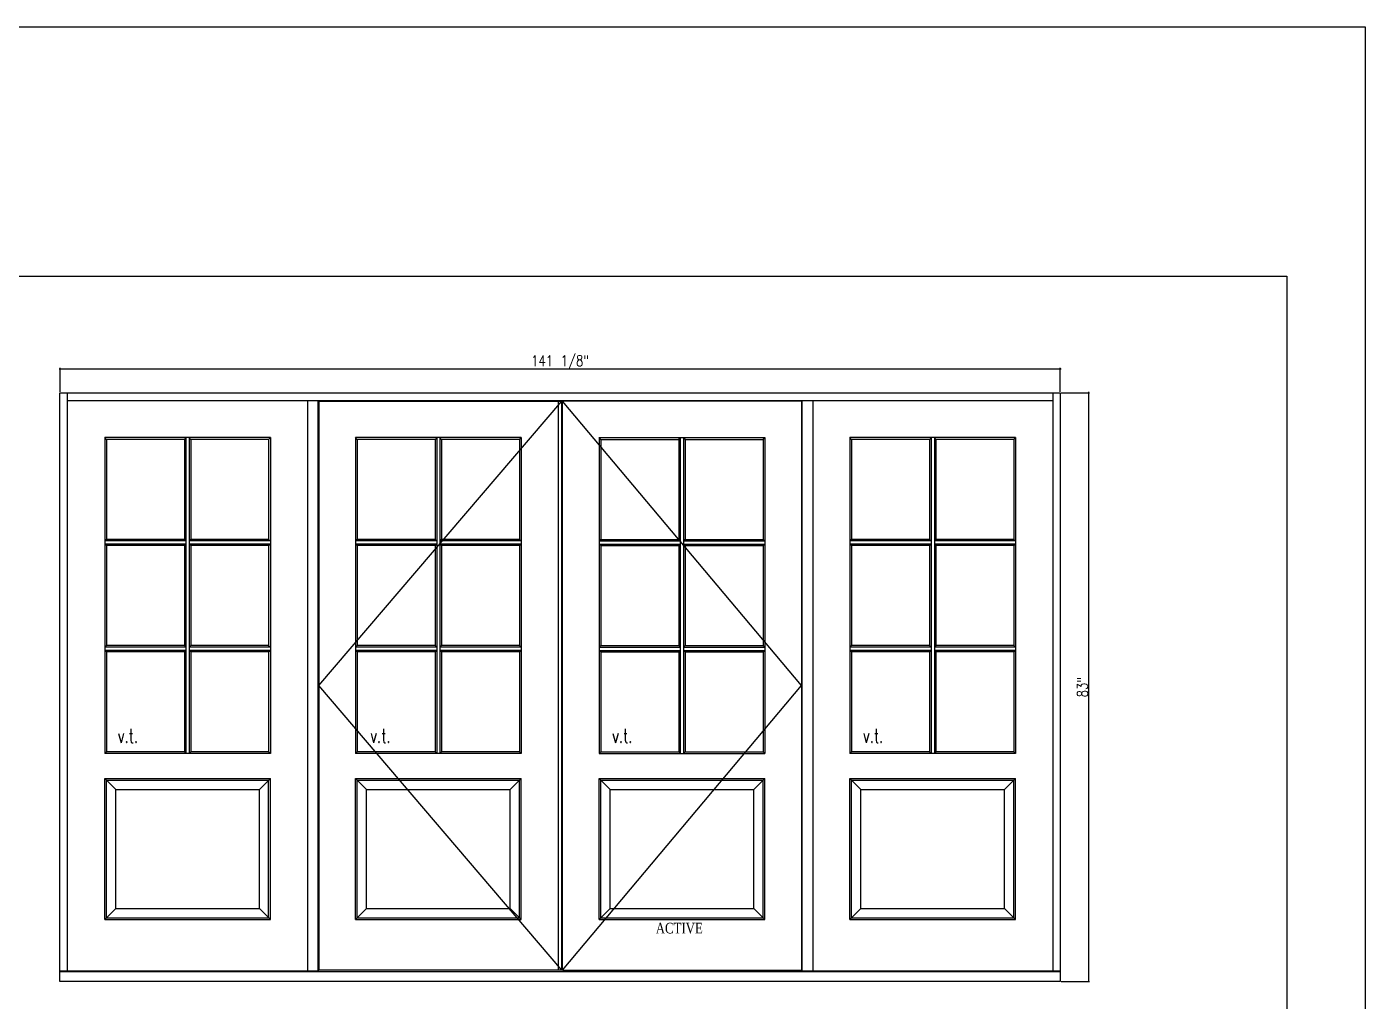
# Model space of a CAD drawing. Header units: inches. Extents: x 1985 to 11287, y 379 to 4336.
# Drawn here: x 9765.8 to 9954.6, y 4198.9 to 4336.4 of the extents above; entities that cross this region are included whole.
import ezdxf

# ---------------------------------------------------------------- set-up
doc = ezdxf.new("R2010")
doc.units = ezdxf.units.IN
doc.header["$MEASUREMENT"] = 0
doc.layers.get('0').update_dxf_attribs({"linetype": 'CONTINUOUS'})
doc.layers.get('Defpoints').update_dxf_attribs({"linetype": 'CONTINUOUS'})
for name, color, linetype in [('COTE1-1 99', 7, 'CONTINUOUS'), ('elevation 99', 7, 'CONTINUOUS'), ('opening side 99', 1, 'CONTINUOUS'), ('separation 99', 3, 'CONTINUOUS')]:
    doc.layers.add(name, color=color, linetype=linetype)
doc.styles.get("Standard").update_dxf_attribs({"font": 'txt.shx', "width": 0.8})
doc.styles.add('Times', font='times.ttf', dxfattribs={"width": 0.8})
doc.dimstyles.new('Elevation', dxfattribs={"dimscale": 2, "dimtxt": 0.75, "dimasz": 0.0625, "dimexe": 0.0625, "dimexo": 0.0625, "dimgap": 0.0625, "dimtad": 1, "dimdec": 5, "dimzin": 0, "dimdsep": 46, "dimlunit": 5, "dimtxsty": 'Standard', "dimblk1": 'OBLIQUE', "dimblk2": 'OBLIQUE', "dimsah": 1, "dimcen": 2, "dimdle": 0.0625, "dimclrd": 1, "dimclre": 1, "dimadec": 1, "dimazin": 0, "dimtfac": 0.375, "dimtdec": 5, "dimtmove": 0, "dimatfit": 3, "dimldrblk": 'OBLIQUE', "dimfxl": 1, "dimfrac": 2, "dimtolj": 1, "dimtzin": 0, "dimarcsym": 0})

# ---------------------------------------------------------------- blocks, each defined once
blk = doc.blocks.new('_OBLIQUE')
at = {"color": 0, "linetype": 'ByBlock'}
blk.add_line((-0.5, -0.5), (0.5, 0.5), dxfattribs=at)
blk = doc.blocks.new('*D547')
at = {"layer": 'COTE1-1 99', "color": 1, "lineweight": -2, "transparency": 16777216}
for p, q in [((9770.5, 4284.86), (9770.5, 4288.27)), ((9911.62, 4284.86), (9911.62, 4288.27)), ((9770.37, 4288.14), (9911.75, 4288.14))]:
    blk.add_line(p, q, dxfattribs=at)
at = {"layer": 'Defpoints', "color": 0, "transparency": 16777216}
for p in [(9911.62, 4288.14), (9770.5, 4284.73), (9911.62, 4284.73)]:
    blk.add_point(p, dxfattribs=at)
at = {"layer": 'COTE1-1 99', "color": 1, "lineweight": -2, "transparency": 16777216, "xscale": 0.125, "yscale": 0.125, "zscale": 0.125, "rotation": 180}
blk.add_blockref('_OBLIQUE', (9770.5, 4288.14), dxfattribs=at)
at = {"layer": 'COTE1-1 99', "color": 1, "lineweight": -2, "transparency": 16777216, "xscale": 0.125, "yscale": 0.125, "zscale": 0.125}
blk.add_blockref('_OBLIQUE', (9911.62, 4288.14), dxfattribs=at)
at = {"layer": 'COTE1-1 99', "color": 0, "transparency": 16777216, "insert": (9841.06, 4289.02), "char_height": 1.5, "attachment_point": 5}
blk.add_mtext('\\A1;141 1/8"', dxfattribs=at)
blk = doc.blocks.new('*D548')
at = {"layer": 'COTE1-1 99', "color": 1, "lineweight": -2, "transparency": 16777216}
for p, q in [((9911.75, 4284.73), (9915.75, 4284.73)), ((9915.62, 4201.61), (9915.62, 4284.86)), ((9911.75, 4201.73), (9915.75, 4201.73))]:
    blk.add_line(p, q, dxfattribs=at)
at = {"layer": 'Defpoints', "color": 0, "transparency": 16777216}
for p in [(9911.62, 4284.73), (9915.62, 4284.73), (9911.62, 4201.73)]:
    blk.add_point(p, dxfattribs=at)
at = {"layer": 'COTE1-1 99', "color": 1, "lineweight": -2, "transparency": 16777216, "xscale": 0.125, "yscale": 0.125, "zscale": 0.125}
for p, rotation in [((9915.62, 4284.73), 90), ((9915.62, 4201.73), 270)]:
    blk.add_blockref('_OBLIQUE', p, dxfattribs=dict(at, rotation=rotation))
at = {"layer": 'COTE1-1 99', "color": 0, "transparency": 16777216, "insert": (9914.75, 4243.23), "char_height": 1.5, "attachment_point": 5, "rotation": 90}
blk.add_mtext('\\A1;83"', dxfattribs=at)

msp = doc.modelspace()

# ---------------------------------------------------------------- linework, layer by layer
at = {"layer": 'elevation 99'}
for p, q in [((9770.495703, 4284.732413), (9807.495703, 4284.732413)), ((9770.495703, 4201.732413), (9770.495703, 4284.732413)), ((9771.558203, 4203.191942), (9771.558203, 4284.732413)), ((9804.870703, 4284.732413), (9911.620703, 4284.732413)), ((9910.558203, 4284.732413), (9910.558203, 4283.107413)), ((9910.558203, 4284.732413), (9910.558203, 4203.191942)), ((9911.620703, 4284.732413), (9911.620703, 4201.732413)), ((9771.558203, 4283.669913), (9806.933203, 4283.669913)), ((9804.870703, 4283.669913), (9841.308203, 4283.669913)), ((9805.433203, 4283.669913), (9805.433203, 4203.191942)), ((9806.933203, 4203.191942), (9806.933203, 4283.669913)), ((9806.933203, 4283.669913), (9806.933203, 4203.191942)), ((9807.026903, 4283.576213), (9807.026903, 4203.322884)), ((9807.026903, 4283.576213), (9841.308253, 4283.576213)), ((9807.026953, 4203.322884), (9807.026953, 4283.576163)), ((9840.808253, 4203.322934), (9840.808253, 4283.576213)), ((9841.308203, 4283.669913), (9910.558203, 4283.669913)), ((9841.308253, 4203.322934), (9841.308253, 4283.576213)), ((9875.089503, 4283.576213), (9841.402003, 4283.576213)), ((9841.402003, 4203.322934), (9841.402003, 4283.576213)), ((9875.089503, 4283.576213), (9875.089503, 4203.322884)), ((9875.183203, 4203.191942), (9875.183203, 4283.669913)), ((9876.683203, 4283.669913), (9876.683203, 4203.191942)), ((9777.058188, 4278.169864), (9776.817116, 4278.437736)), ((9800.174289, 4278.437736), (9776.817116, 4278.437736)), ((9776.817116, 4278.437736), (9776.817116, 4233.870741)), ((9788.058203, 4278.169864), (9777.058188, 4278.169864)), ((9777.058188, 4278.169864), (9777.058188, 4264.066364)), ((9788.262403, 4278.437736), (9788.058203, 4278.169864)), ((9788.058203, 4278.169864), (9788.058203, 4264.066364)), ((9788.262403, 4278.437736), (9788.262403, 4233.870741)), ((9788.933203, 4278.169864), (9788.729003, 4278.437736)), ((9788.729003, 4278.437736), (9788.729003, 4233.870741)), ((9788.933203, 4278.169864), (9788.933203, 4264.066364)), ((9799.933218, 4278.169864), (9788.933203, 4278.169864)), ((9799.933218, 4278.169864), (9800.174289, 4278.437736)), ((9799.933218, 4278.169864), (9799.933218, 4264.066364)), ((9800.174289, 4278.437736), (9800.174289, 4233.870741)), ((9812.192116, 4278.437736), (9812.192116, 4233.870741)), ((9835.549289, 4278.437736), (9812.192116, 4278.437736)), ((9812.433188, 4278.169864), (9812.192116, 4278.437736)), ((9812.433188, 4278.169864), (9812.433188, 4264.066364)), ((9823.433203, 4278.169864), (9812.433188, 4278.169864)), ((9823.637403, 4278.437736), (9823.433203, 4278.169864)), ((9823.433203, 4278.169864), (9823.433203, 4264.066364)), ((9823.637403, 4278.437736), (9823.637403, 4233.870741)), ((9824.104003, 4278.437736), (9824.104003, 4233.870741)), ((9824.308203, 4278.169864), (9824.104003, 4278.437736)), ((9835.308218, 4278.169864), (9824.308203, 4278.169864)), ((9824.308203, 4278.169864), (9824.308203, 4264.066364)), ((9835.308218, 4278.169864), (9835.549289, 4278.437736)), ((9835.308218, 4278.169864), (9835.308218, 4264.066364)), ((9835.549289, 4278.437736), (9835.549289, 4233.870741)), ((9846.808188, 4278.169864), (9846.567116, 4278.437736)), ((9846.567116, 4278.437736), (9869.924289, 4278.437736)), ((9846.567116, 4278.437736), (9846.567116, 4233.870741)), ((9846.808188, 4278.169864), (9857.808203, 4278.169864)), ((9846.808188, 4278.169864), (9846.808188, 4264.066364)), ((9857.808203, 4278.169864), (9858.012403, 4278.437736)), ((9857.808203, 4278.169864), (9857.808203, 4264.066364)), ((9858.012403, 4278.437736), (9858.012403, 4233.870741)), ((9858.479003, 4278.437736), (9858.683203, 4278.169864)), ((9858.479003, 4278.437736), (9858.479003, 4233.870741)), ((9858.683203, 4278.169864), (9869.683218, 4278.169864)), ((9858.683203, 4278.169864), (9858.683203, 4264.066364)), ((9869.683218, 4278.169864), (9869.924289, 4278.437736)), ((9869.683218, 4278.169864), (9869.683218, 4264.066364)), ((9869.924289, 4278.437736), (9869.924289, 4233.870741)), ((9881.942116, 4278.437736), (9881.942116, 4233.870741)), ((9905.299289, 4278.437736), (9881.942116, 4278.437736)), ((9882.183188, 4278.169864), (9881.942116, 4278.437736)), ((9882.183188, 4278.169864), (9882.183188, 4264.066364)), ((9893.183203, 4278.169864), (9882.183188, 4278.169864)), ((9893.387403, 4278.437736), (9893.183203, 4278.169864)), ((9893.183203, 4278.169864), (9893.183203, 4264.066364)), ((9893.387403, 4278.437736), (9893.387403, 4233.870741)), ((9893.854003, 4278.437736), (9893.854003, 4233.870741)), ((9894.058203, 4278.169864), (9893.854003, 4278.437736)), ((9905.058218, 4278.169864), (9894.058203, 4278.169864)), ((9894.058203, 4278.169864), (9894.058203, 4264.066364)), ((9905.058218, 4278.169864), (9905.299289, 4278.437736)), ((9905.058218, 4278.169864), (9905.058218, 4264.066364)), ((9905.299289, 4278.437736), (9905.299289, 4233.870741)), ((9777.058188, 4264.066364), (9776.817116, 4263.862164)), ((9788.262403, 4263.862164), (9776.817116, 4263.862164)), ((9788.058203, 4264.066364), (9777.058188, 4264.066364)), ((9788.058203, 4264.066364), (9788.262403, 4263.862164)), ((9788.933203, 4264.066364), (9788.729003, 4263.862164)), ((9800.174289, 4263.862164), (9788.729003, 4263.862164)), ((9799.933218, 4264.066364), (9788.933203, 4264.066364)), ((9799.933218, 4264.066364), (9800.174289, 4263.862164)), ((9812.433188, 4264.066364), (9812.192116, 4263.862164)), ((9823.637403, 4263.862164), (9812.192116, 4263.862164)), ((9823.433203, 4264.066364), (9812.433188, 4264.066364)), ((9823.433203, 4264.066364), (9823.637403, 4263.862164)), ((9824.308203, 4264.066364), (9824.104003, 4263.862164)), ((9835.549289, 4263.862164), (9824.104003, 4263.862164)), ((9835.308218, 4264.066364), (9824.308203, 4264.066364)), ((9835.308218, 4264.066364), (9835.549289, 4263.862164)), ((9846.808188, 4264.066364), (9846.567116, 4263.862164)), ((9846.567116, 4263.862164), (9858.012403, 4263.862164)), ((9846.808188, 4264.066364), (9857.808203, 4264.066364)), ((9857.808203, 4264.066364), (9858.012403, 4263.862164)), ((9858.683203, 4264.066364), (9858.479003, 4263.862164)), ((9858.479003, 4263.862164), (9869.924289, 4263.862164)), ((9858.683203, 4264.066364), (9869.683218, 4264.066364)), ((9869.683218, 4264.066364), (9869.924289, 4263.862164)), ((9882.183188, 4264.066364), (9881.942116, 4263.862164)), ((9893.387403, 4263.862164), (9881.942116, 4263.862164)), ((9893.183203, 4264.066364), (9882.183188, 4264.066364)), ((9893.183203, 4264.066364), (9893.387403, 4263.862164)), ((9894.058203, 4264.066364), (9893.854003, 4263.862164)), ((9905.299289, 4263.862164), (9893.854003, 4263.862164)), ((9905.058218, 4264.066364), (9894.058203, 4264.066364)), ((9905.058218, 4264.066364), (9905.299289, 4263.862164)), ((9788.262403, 4263.395564), (9776.817116, 4263.395564)), ((9777.058188, 4263.191364), (9776.817116, 4263.395564)), ((9788.058203, 4263.191364), (9777.058188, 4263.191364)), ((9777.058188, 4263.191364), (9777.058188, 4249.087864)), ((9788.058203, 4263.191364), (9788.262403, 4263.395564)), ((9788.058203, 4263.191364), (9788.058203, 4249.087864)), ((9788.933203, 4263.191364), (9788.729003, 4263.395564)), ((9800.174289, 4263.395564), (9788.729003, 4263.395564)), ((9788.933203, 4263.191364), (9788.933203, 4249.087864)), ((9799.933218, 4263.191364), (9788.933203, 4263.191364)), ((9799.933218, 4263.191364), (9800.174289, 4263.395564)), ((9799.933218, 4263.191364), (9799.933218, 4249.087864)), ((9812.433188, 4263.191364), (9812.192116, 4263.395564)), ((9823.637403, 4263.395564), (9812.192116, 4263.395564)), ((9812.433188, 4263.191364), (9812.433188, 4249.087864)), ((9823.433203, 4263.191364), (9812.433188, 4263.191364)), ((9823.433203, 4263.191364), (9823.637403, 4263.395564)), ((9823.433203, 4263.191364), (9823.433203, 4249.087864)), ((9835.549289, 4263.395564), (9824.104003, 4263.395564)), ((9824.308203, 4263.191364), (9824.104003, 4263.395564)), ((9835.308218, 4263.191364), (9824.308203, 4263.191364)), ((9824.308203, 4263.191364), (9824.308203, 4249.087864)), ((9835.308218, 4263.191364), (9835.549289, 4263.395564)), ((9835.308218, 4263.191364), (9835.308218, 4249.087864)), ((9846.808188, 4263.191364), (9846.567116, 4263.395564)), ((9846.567116, 4263.395564), (9858.012403, 4263.395564)), ((9846.808188, 4263.191364), (9846.808188, 4249.087864)), ((9846.808188, 4263.191364), (9857.808203, 4263.191364)), ((9857.808203, 4263.191364), (9858.012403, 4263.395564)), ((9857.808203, 4263.191364), (9857.808203, 4249.087864)), ((9858.479003, 4263.395564), (9869.924289, 4263.395564)), ((9858.683203, 4263.191364), (9858.479003, 4263.395564)), ((9858.683203, 4263.191364), (9858.683203, 4249.087864)), ((9858.683203, 4263.191364), (9869.683218, 4263.191364)), ((9869.683218, 4263.191364), (9869.924289, 4263.395564)), ((9869.683218, 4263.191364), (9869.683218, 4249.087864)), ((9882.183188, 4263.191364), (9881.942116, 4263.395564)), ((9893.387403, 4263.395564), (9881.942116, 4263.395564)), ((9882.183188, 4263.191364), (9882.183188, 4249.087864)), ((9893.183203, 4263.191364), (9882.183188, 4263.191364)), ((9893.183203, 4263.191364), (9893.387403, 4263.395564)), ((9893.183203, 4263.191364), (9893.183203, 4249.087864)), ((9905.299289, 4263.395564), (9893.854003, 4263.395564)), ((9894.058203, 4263.191364), (9893.854003, 4263.395564)), ((9905.058218, 4263.191364), (9894.058203, 4263.191364)), ((9894.058203, 4263.191364), (9894.058203, 4249.087864)), ((9905.058218, 4263.191364), (9905.299289, 4263.395564)), ((9905.058218, 4263.191364), (9905.058218, 4249.087864)), ((9777.058188, 4249.087864), (9776.817116, 4248.883664)), ((9788.262403, 4248.883664), (9776.817116, 4248.883664)), ((9788.058203, 4249.087864), (9777.058188, 4249.087864)), ((9800.174289, 4248.883664), (9788.729003, 4248.883664)), ((9799.933218, 4249.087864), (9788.933203, 4249.087864)), ((9799.933218, 4249.087864), (9800.174289, 4248.883664)), ((9812.433188, 4249.087864), (9812.192116, 4248.883664)), ((9823.637403, 4248.883664), (9812.192116, 4248.883664)), ((9823.433203, 4249.087864), (9812.433188, 4249.087864)), ((9835.549289, 4248.883664), (9824.104003, 4248.883664)), ((9835.308218, 4249.087864), (9824.308203, 4249.087864)), ((9835.308218, 4249.087864), (9835.549289, 4248.883664)), ((9846.808188, 4249.087864), (9846.567116, 4248.883664)), ((9846.567116, 4248.883664), (9858.012403, 4248.883664)), ((9846.808188, 4249.087864), (9857.808203, 4249.087864)), ((9858.479003, 4248.883664), (9869.924289, 4248.883664)), ((9858.683203, 4249.087864), (9869.683218, 4249.087864)), ((9869.683218, 4249.087864), (9869.924289, 4248.883664)), ((9882.183188, 4249.087864), (9881.942116, 4248.883664)), ((9893.387403, 4248.883664), (9881.942116, 4248.883664)), ((9893.183203, 4249.087864), (9882.183188, 4249.087864)), ((9905.299289, 4248.883664), (9893.854003, 4248.883664)), ((9905.058218, 4249.087864), (9894.058203, 4249.087864)), ((9905.058218, 4249.087864), (9905.299289, 4248.883664)), ((9788.262403, 4248.421513), (9776.817116, 4248.421513)), ((9777.058188, 4248.217313), (9776.817116, 4248.421513)), ((9788.058203, 4248.217313), (9777.058188, 4248.217313)), ((9777.058188, 4248.217313), (9777.058188, 4234.111813)), ((9788.058203, 4248.217313), (9788.058203, 4234.111813)), ((9800.174289, 4248.421513), (9788.729003, 4248.421513)), ((9788.933203, 4248.217313), (9788.933203, 4234.111813)), ((9799.933218, 4248.217313), (9788.933203, 4248.217313)), ((9799.933218, 4248.217313), (9799.933218, 4234.111813)), ((9812.433188, 4248.217313), (9812.192116, 4248.421513)), ((9823.637403, 4248.421513), (9812.192116, 4248.421513)), ((9812.433188, 4248.217313), (9812.433188, 4234.111813)), ((9823.433203, 4248.217313), (9812.433188, 4248.217313)), ((9823.433203, 4248.217313), (9823.433203, 4234.111813)), ((9835.549289, 4248.421513), (9824.104003, 4248.421513)), ((9835.308218, 4248.217313), (9824.308203, 4248.217313)), ((9824.308203, 4248.217313), (9824.308203, 4234.111813)), ((9835.308218, 4248.217313), (9835.308218, 4234.111813)), ((9846.567116, 4248.421513), (9858.012403, 4248.421513)), ((9846.808188, 4248.217313), (9846.808188, 4234.111813)), ((9846.808188, 4248.217313), (9857.808203, 4248.217313)), ((9857.808203, 4248.217313), (9857.808203, 4234.111813)), ((9858.479003, 4248.421513), (9869.924289, 4248.421513)), ((9858.683203, 4248.217313), (9869.683218, 4248.217313)), ((9858.683203, 4248.217313), (9858.683203, 4234.111813)), ((9869.683218, 4248.217313), (9869.924289, 4248.421513)), ((9869.683218, 4248.217313), (9869.683218, 4234.111813)), ((9882.183188, 4248.217313), (9881.942116, 4248.421513)), ((9893.387403, 4248.421513), (9881.942116, 4248.421513)), ((9882.183188, 4248.217313), (9882.183188, 4234.111813)), ((9893.183203, 4248.217313), (9882.183188, 4248.217313)), ((9893.183203, 4248.217313), (9893.183203, 4234.111813)), ((9905.299289, 4248.421513), (9893.854003, 4248.421513)), ((9905.058218, 4248.217313), (9894.058203, 4248.217313)), ((9894.058203, 4248.217313), (9894.058203, 4234.111813)), ((9905.058218, 4248.217313), (9905.058218, 4234.111813)), ((9776.817116, 4233.870741), (9777.058188, 4234.111813)), ((9800.174289, 4233.870741), (9776.817116, 4233.870741)), ((9788.058203, 4234.111813), (9777.058188, 4234.111813)), ((9788.058203, 4234.111813), (9788.262403, 4233.870741)), ((9788.933203, 4234.111813), (9788.729003, 4233.870741)), ((9799.933218, 4234.111813), (9788.933203, 4234.111813)), ((9800.174289, 4233.870741), (9799.933218, 4234.111813)), ((9812.192116, 4233.870741), (9812.433188, 4234.111813)), ((9835.549289, 4233.870741), (9812.192116, 4233.870741)), ((9823.433203, 4234.111813), (9812.433188, 4234.111813)), ((9823.433203, 4234.111813), (9823.637403, 4233.870741)), ((9824.308203, 4234.111813), (9824.104003, 4233.870741)), ((9835.308218, 4234.111813), (9824.308203, 4234.111813)), ((9835.549289, 4233.870741), (9835.308218, 4234.111813)), ((9846.567116, 4233.870741), (9846.808188, 4234.111813)), ((9846.567116, 4233.870741), (9869.924289, 4233.870741)), ((9846.808188, 4234.111813), (9857.808203, 4234.111813)), ((9857.808203, 4234.111813), (9858.012403, 4233.870741)), ((9858.683203, 4234.111813), (9858.479003, 4233.870741)), ((9858.683203, 4234.111813), (9869.683218, 4234.111813)), ((9869.924289, 4233.870741), (9869.683218, 4234.111813)), ((9881.942116, 4233.870741), (9882.183188, 4234.111813)), ((9905.299289, 4233.870741), (9881.942116, 4233.870741)), ((9893.183203, 4234.111813), (9882.183188, 4234.111813)), ((9893.183203, 4234.111813), (9893.387403, 4233.870741)), ((9894.058203, 4234.111813), (9893.854003, 4233.870741)), ((9905.058218, 4234.111813), (9894.058203, 4234.111813)), ((9905.299289, 4233.870741), (9905.058218, 4234.111813)), ((9776.817057, 4230.352884), (9800.174333, 4230.352884)), ((9776.817057, 4210.450827), (9776.817057, 4230.352884)), ((9778.370629, 4228.799263), (9776.817057, 4230.352884)), ((9777.058129, 4230.111763), (9799.933262, 4230.111763)), ((9777.058129, 4210.691898), (9777.058129, 4230.111763)), ((9800.174333, 4230.352884), (9798.620762, 4228.799263)), ((9799.933262, 4210.691898), (9799.933262, 4230.111763)), ((9800.174333, 4210.450827), (9800.174333, 4230.352884)), ((9812.192057, 4230.352884), (9835.549333, 4230.352884)), ((9812.192057, 4210.450827), (9812.192057, 4230.352884)), ((9813.745629, 4228.799263), (9812.192057, 4230.352884)), ((9812.433129, 4230.111763), (9835.308262, 4230.111763)), ((9812.433129, 4210.691898), (9812.433129, 4230.111763)), ((9835.549333, 4230.352884), (9833.995762, 4228.799263)), ((9835.308262, 4210.691898), (9835.308262, 4230.111763)), ((9835.549333, 4210.450827), (9835.549333, 4230.352884)), ((9846.567057, 4230.352884), (9869.924333, 4230.352884)), ((9846.567057, 4210.450827), (9846.567057, 4230.352884)), ((9848.120629, 4228.799263), (9846.567057, 4230.352884)), ((9846.808129, 4230.111763), (9869.683262, 4230.111763)), ((9846.808129, 4210.691898), (9846.808129, 4230.111763)), ((9869.924333, 4230.352884), (9868.370762, 4228.799263)), ((9869.683262, 4210.691898), (9869.683262, 4230.111763)), ((9869.924333, 4210.450827), (9869.924333, 4230.352884)), ((9881.942057, 4230.352884), (9905.299333, 4230.352884)), ((9881.942057, 4210.450827), (9881.942057, 4230.352884)), ((9883.495629, 4228.799263), (9881.942057, 4230.352884)), ((9882.183129, 4230.111763), (9905.058262, 4230.111763)), ((9882.183129, 4210.691898), (9882.183129, 4230.111763)), ((9905.299333, 4230.352884), (9903.745762, 4228.799263)), ((9905.058262, 4210.691898), (9905.058262, 4230.111763)), ((9905.299333, 4210.450827), (9905.299333, 4230.352884)), ((9778.370629, 4228.799263), (9798.620762, 4228.799263)), ((9778.370629, 4212.004398), (9778.370629, 4228.799263)), ((9798.620762, 4212.004398), (9798.620762, 4228.799263)), ((9813.745629, 4228.799263), (9833.995762, 4228.799263)), ((9813.745629, 4212.004398), (9813.745629, 4228.799263)), ((9833.995762, 4212.004398), (9833.995762, 4228.799263)), ((9848.120629, 4228.799263), (9868.370762, 4228.799263)), ((9848.120629, 4212.004398), (9848.120629, 4228.799263)), ((9868.370762, 4212.004398), (9868.370762, 4228.799263)), ((9883.495629, 4228.799263), (9903.745762, 4228.799263)), ((9883.495629, 4212.004398), (9883.495629, 4228.799263)), ((9903.745762, 4212.004398), (9903.745762, 4228.799263)), ((9776.817057, 4210.450827), (9778.370629, 4212.004398)), ((9778.370629, 4212.004398), (9798.620762, 4212.004398)), ((9800.174333, 4210.450827), (9798.620762, 4212.004398)), ((9812.192057, 4210.450827), (9813.745629, 4212.004398)), ((9813.745629, 4212.004398), (9833.995762, 4212.004398)), ((9835.549333, 4210.450827), (9833.995762, 4212.004398)), ((9846.567057, 4210.450827), (9848.120629, 4212.004398)), ((9848.120629, 4212.004398), (9868.370762, 4212.004398)), ((9869.924333, 4210.450827), (9868.370762, 4212.004398)), ((9881.942057, 4210.450827), (9883.495629, 4212.004398)), ((9883.495629, 4212.004398), (9903.745762, 4212.004398)), ((9905.299333, 4210.450827), (9903.745762, 4212.004398)), ((9776.817057, 4210.450827), (9800.174333, 4210.450827)), ((9777.058129, 4210.691898), (9799.933262, 4210.691898)), ((9812.192057, 4210.450827), (9835.549333, 4210.450827)), ((9812.433129, 4210.691898), (9835.308262, 4210.691898)), ((9846.567057, 4210.450827), (9869.924333, 4210.450827)), ((9846.808129, 4210.691898), (9869.683262, 4210.691898)), ((9881.942057, 4210.450827), (9905.299333, 4210.450827)), ((9882.183129, 4210.691898), (9905.058262, 4210.691898)), ((9841.308253, 4203.322884), (9807.026903, 4203.322884)), ((9841.402003, 4203.322933), (9875.089503, 4203.322884)), ((9771.558203, 4203.191942), (9770.495703, 4203.191942)), ((9807.495703, 4203.076113), (9770.495703, 4203.076113)), ((9807.495703, 4201.732413), (9770.495703, 4201.732413)), ((9806.933203, 4203.191942), (9771.558203, 4203.191942)), ((9807.495703, 4201.732413), (9772.120703, 4201.732413)), ((9807.495703, 4201.732413), (9778.620703, 4201.732413)), ((9806.933203, 4203.191942), (9804.870703, 4203.191942)), ((9841.870703, 4203.076113), (9804.870703, 4203.076113)), ((9877.245703, 4201.732413), (9804.870703, 4201.732413)), ((9877.245703, 4201.732413), (9804.870703, 4201.732413)), ((9911.620703, 4203.076113), (9841.870703, 4203.076113)), ((9877.245703, 4201.732413), (9846.245703, 4201.732413)), ((9877.245703, 4201.732413), (9846.245703, 4201.732413)), ((9911.620703, 4201.732413), (9874.620703, 4201.732413)), ((9911.620703, 4201.732413), (9874.620703, 4201.732413)), ((9910.558203, 4203.191942), (9875.183203, 4203.191942)), ((9911.620703, 4201.732413), (9877.245703, 4201.732413)), ((9911.620703, 4201.732413), (9877.245703, 4201.732413)), ((9911.620703, 4201.732413), (9883.745703, 4201.732413)), ((9911.620703, 4201.732413), (9883.745703, 4201.732413)), ((9911.620703, 4203.191942), (9910.558203, 4203.191942))]:
    msp.add_line(p, q, dxfattribs=at)
at = {"layer": 'elevation 99', "color": 7}
for p, q in [((9788.058203, 4249.087864), (9788.262403, 4248.883664)), ((9788.933203, 4249.087864), (9788.729003, 4248.883664)), ((9823.433203, 4249.087864), (9823.637403, 4248.883664)), ((9824.308203, 4249.087864), (9824.104003, 4248.883664)), ((9857.808203, 4249.087864), (9858.012403, 4248.883664)), ((9858.683203, 4249.087864), (9858.479003, 4248.883664)), ((9893.183203, 4249.087864), (9893.387403, 4248.883664)), ((9894.058203, 4249.087864), (9893.854003, 4248.883664)), ((9788.058203, 4248.217313), (9788.262403, 4248.421513)), ((9788.933203, 4248.217313), (9788.729003, 4248.421513)), ((9799.933218, 4248.217313), (9800.174289, 4248.421513)), ((9823.433203, 4248.217313), (9823.637403, 4248.421513)), ((9824.308203, 4248.217313), (9824.104003, 4248.421513)), ((9835.308218, 4248.217313), (9835.549289, 4248.421513)), ((9846.808188, 4248.217313), (9846.567116, 4248.421513)), ((9857.808203, 4248.217313), (9858.012403, 4248.421513)), ((9858.683203, 4248.217313), (9858.479003, 4248.421513)), ((9893.183203, 4248.217313), (9893.387403, 4248.421513)), ((9894.058203, 4248.217313), (9893.854003, 4248.421513)), ((9905.058218, 4248.217313), (9905.299289, 4248.421513))]:
    msp.add_line(p, q, dxfattribs=at)
at = {"layer": 'opening side 99', "color": 1}
for p, q in [((9807.026853, 4243.449598), (9841.308253, 4283.576213)), ((9875.089453, 4243.449598), (9841.402003, 4283.576213)), ((9841.308253, 4203.322884), (9807.026853, 4243.449598)), ((9841.402003, 4203.322933), (9875.089453, 4243.449598))]:
    msp.add_line(p, q, dxfattribs=at)
at = {"layer": 'separation 99'}
for p, q in [((7685.752407, 4301.200203), (9943.552213, 4301.200203)), ((9943.552213, 4301.200203), (9943.552213, 3811.814787))]:
    msp.add_line(p, q, dxfattribs=at)
msp.add_lwpolyline([(9954.635727, 3266.28393), (7087.963638, 3266.28393), (7087.963638, 4336.37128), (9954.635727, 4336.37128)], close=True, dxfattribs=at)

# ---------------------------------------------------------------- texts
at = {"layer": 'elevation 99', "width": 0.7}
for p in [(9778.638122, 4235.357076), (9814.254194, 4235.357076), (9848.388122, 4235.357076), (9883.763122, 4235.357076)]:
    msp.add_text('v.t.', height=2, dxfattribs=at).set_placement(p)
at = {"layer": 'opening side 99', "color": 1, "insert": (9854.542647, 4209.992488), "char_height": 1.5, "width": 15.987, "attachment_point": 1, "style": 'Times'}
msp.add_mtext('ACTIVE', dxfattribs=at)

# ---------------------------------------------------------------- dimensions: what is measured, and where the dimension line sits
at = {"layer": 'COTE1-1 99'}
dim = msp.add_linear_dim(base=(9911.620703, 4288.14009), p1=(9770.495703, 4284.732413), p2=(9911.620703, 4284.732413), dimstyle='Elevation', override={"dimtxt": 0.75, "dimdec": 5, "dimlunit": 5, "dimpost": '"'}, dxfattribs=at)
dim.commit()
dim.dimension.update_dxf_attribs({"geometry": '*D547', "text_midpoint": (9841.058203, 4289.01509)})
dim = msp.add_linear_dim(base=(9915.624256, 4284.732413), p1=(9911.620703, 4201.732413), p2=(9911.620703, 4284.732413), angle=90, dimstyle='Elevation', override={"dimtxt": 0.75, "dimdec": 5, "dimlunit": 5, "dimpost": '"'}, dxfattribs=at)
dim.commit()
dim.dimension.update_dxf_attribs({"geometry": '*D548', "text_midpoint": (9914.749256, 4243.232413)})

doc.saveas('drawing.dxf')
